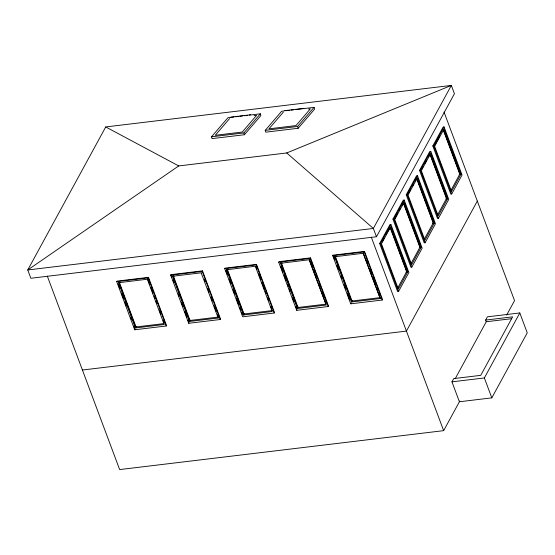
<?xml version="1.0" encoding="UTF-8"?>
<svg xmlns="http://www.w3.org/2000/svg" width="555" height="555" viewBox="0 0 555 555"><rect width="100%" height="100%" fill="white"/><g stroke="black" fill="none" stroke-linecap="round" stroke-linejoin="round"><path stroke-width="0.83" d="M135.434 327.956L135.58 326.999L118.825 282.204L118.534 282.745L135.434 327.956L164.238 324.502L147.332 279.214L118.534 282.745M217.484 314.657L218.379 317.058L218.24 318.015L189.435 321.47L189.574 320.512L172.827 275.717M297.438 308.497L297.577 307.539L280.83 262.737L280.532 263.278L297.438 308.497L326.243 305.035L309.336 259.823M351.579 301.053L380.383 297.591L380.244 298.548L351.44 302.01L351.579 301.053L334.832 256.25M105.728 126.942L27.75 269.966L30.851 278.263L376.463 236.749L454.441 93.719L451.34 85.421L105.728 126.942L178.717 165.931L286.72 152.958L451.34 85.421L373.355 228.452L376.463 236.749M116.716 281.662L117.008 281.121L148.511 277.333L166.5 325.452L166.209 325.993L134.705 329.781L116.716 281.662L148.213 277.875L148.511 277.333M147.332 279.283L147.63 278.742L149.718 284.34M134.705 329.781L135.004 329.24M170.718 275.176L171.009 274.635L202.513 270.847L220.501 318.965L220.21 319.507L188.707 323.294L170.718 275.176L202.214 271.388L202.513 270.847M188.707 323.294L189.005 322.753L188.103 320.346M224.72 268.689L225.011 268.148L256.514 264.36L274.503 312.479L274.212 313.02L242.708 316.808L224.72 268.689L256.216 264.901L256.514 264.36M226.53 269.772L226.828 269.231L243.888 314.858L243.437 314.983L226.53 269.772L255.335 266.233L272.241 311.522L243.437 314.983L243.576 314.026L272.38 310.564M278.721 262.196L279.012 261.655L310.516 257.874L328.504 305.992L328.213 306.533L296.71 310.321L278.721 262.196L310.217 258.415L310.516 257.874M296.71 310.321L297.008 309.773M332.723 255.709L333.014 255.168L364.517 251.387L382.506 299.506L382.215 300.047L350.711 303.828L332.723 255.709L364.219 251.928L364.517 251.387M363.629 252.796L363.338 253.337L380.244 298.548M379.648 243.492L389.985 224.532L390.887 224.421L408.875 272.54L398.539 291.5L397.637 291.611L379.648 243.492L380.55 243.381L390.887 224.421M392.94 219.114L403.277 200.154L404.179 200.043L422.168 248.161L411.831 267.122L410.929 267.232L392.94 219.114L393.842 219.003L404.179 200.043M406.232 194.736L416.569 175.769L417.471 175.664L435.46 223.783L425.123 242.743L424.221 242.854L406.232 194.736L407.134 194.625L417.471 175.664M419.524 170.35L429.861 151.39L430.763 151.286L448.752 199.405L438.415 218.365L437.513 218.469L419.524 170.35L420.426 170.246L430.763 151.286M432.817 145.972L443.154 127.012L444.055 126.901L462.044 175.019L451.708 193.986L450.806 194.09L432.817 145.972L433.719 145.868L444.055 126.901M382.055 241.876L384.046 238.227M386.037 234.578L386.828 233.114M387.626 231.657L389.617 228.001M394.154 219.69L397.338 213.848M399.329 210.192L400.12 208.736M402.111 205.086L402.909 203.623M408.237 193.848L410.631 189.47M412.622 185.814L413.413 184.357M415.404 180.701L416.201 179.244M421.529 169.469L423.125 166.549M424.714 163.628L426.309 160.707M428.696 156.323L429.494 154.866M434.822 145.091L436.813 141.435M437.611 139.978L439.602 136.329M350.711 303.828L351.01 303.287M397.852 287.726L406.76 271.388L407.814 271.693L398.358 289.03L381.458 243.818L390.907 226.482L407.814 271.693M411.144 263.341L420.052 247.01L421.106 247.315L411.65 264.652L394.751 219.433L404.2 202.096L421.106 247.315L420.364 247.835L403.603 203.005M424.436 238.962L433.344 222.631L434.398 222.937L424.943 240.273L408.043 195.055L417.492 177.718L434.398 222.937L433.656 223.457L416.888 178.627M437.728 214.584L446.636 198.246L447.691 198.558L438.235 215.895L421.335 170.676L430.784 153.34L447.691 198.558L446.942 199.078L430.18 154.248M451.021 190.205L459.928 173.868L460.983 174.173L451.527 191.51L434.627 146.298L444.076 128.961L460.983 174.173M477.321 201.07L406.427 331.099L82.417 370.025M485.632 320.082L487.408 316.836L519.806 312.944L527.25 332.854L491.806 397.866L459.401 401.758L451.957 381.847L453.733 378.6L480.734 375.353L512.633 316.843L485.632 320.082L486.249 321.747L455.183 378.739M47.314 276.133L119.644 469.579L443.646 430.652L459.817 401.001M506.666 315.074L514.54 300.63L444.028 112.041M491.806 397.866L484.362 377.955L519.806 312.944M201.188 272.921L218.24 318.015M309.19 259.948L325.931 304.133L297.577 307.539M363.192 253.462L379.932 297.647L379.627 297.431M249.257 115.149L260.344 113.817L260.857 115.627L244.429 134.733L212.024 138.625L211.51 136.814L227.945 117.709L233.912 116.987M229.617 118.576L215.236 135.295L242.237 132.048L256.618 115.329L254.086 115.634M211.51 136.814L243.909 132.916L260.344 113.817M304.688 108.489L314.061 107.358L314.581 109.175L298.146 128.281L265.748 132.173L265.228 130.356L281.662 111.25L284.222 110.944M283.334 112.124L268.96 128.836L295.961 125.596L310.335 108.877L308.649 109.078M265.228 130.356L297.633 126.464L314.061 107.358M178.717 165.931L27.75 269.966L373.355 228.452L286.72 152.958M136.627 326.624L136.024 326.95L119.429 282.564L120.185 282.655M190.629 320.138L190.025 320.464L173.431 276.078L174.187 276.168M459.179 174.464L459.776 174.138L443.181 129.752M445.887 198.843L446.484 198.517L429.889 154.13M244.623 313.651L244.027 313.97L227.432 269.591L228.188 269.675M432.595 223.221L433.198 222.902L416.597 178.516M298.625 307.158L298.028 307.484L281.434 263.098L282.19 263.188M419.302 247.606L419.906 247.28L403.305 202.894M352.626 300.671L352.03 300.997L335.435 256.611L336.191 256.701M406.01 271.985L406.614 271.659L390.012 227.273M230.727 117.154L250.527 114.781M284.444 110.702L304.244 108.322M235.618 116.786L238.178 116.481M239.878 116.272L242.438 115.967M244.144 115.759L247.551 115.35M285.929 110.743L289.335 110.334M291.042 110.126L293.602 109.821M295.309 109.612L302.981 108.69M201.333 272.796L172.529 276.258L189.435 321.47M280.532 263.278L309.336 259.747M363.338 253.26L334.533 256.792L351.44 302.01M135.58 326.999L163.926 323.6L163.628 323.378M189.574 320.512L218.379 317.058M486.249 321.747L511.564 318.702M451.957 381.847L484.362 377.955M443.473 129.87L460.234 174.7M433.719 145.868L451.708 193.986M420.426 170.246L438.415 218.365M407.134 194.625L425.123 242.743M393.842 219.003L411.831 267.122M390.311 227.39L407.072 272.221M380.55 243.381L398.539 291.5M371.323 237.207L443.646 430.652M364.219 251.928L382.215 300.047M366.321 259.99L367.819 263.993M369.616 268.793L371.711 274.392M372.904 277.59L375.596 284.791M376.789 287.99L377.691 290.39M378.586 292.79L379.481 295.191M333.014 255.168L334.512 259.178M336.913 265.595L338.411 269.605M340.812 276.022L341.714 278.43M344.107 284.847L345.612 288.857M347.409 293.664L349.504 299.277M310.217 258.415L328.213 306.533M310.231 260.878L312.319 266.483M313.519 269.681L314.414 272.082M315.316 274.482L316.211 276.883M318.605 283.279L320.096 287.282M321.893 292.083L323.988 297.681M325.181 300.879L326.083 303.28M280.816 266.469L282.911 272.082M284.111 275.294L286.214 280.906M287.414 284.111L288.309 286.519M289.21 288.926L290.112 291.333M292.506 297.744L294.004 301.753M295.808 306.568L296.703 308.975M256.216 264.901L274.212 313.02M255.931 266.567L256.826 268.967M258.623 273.768L260.711 279.366M261.911 282.564L264.603 289.765M265.2 291.368L266.095 293.768M267.593 297.764L268.488 300.165M270.882 306.568L271.784 308.969M225.913 270.549L227.411 274.558M229.208 279.373L230.713 283.383M233.107 289.8L234.605 293.81M236.409 298.618L238.504 304.237M239.704 307.442L240.606 309.85M241.508 312.257L242.403 314.657M202.214 271.388L220.21 319.507M204.323 279.456L205.218 281.857M207.612 288.253L209.103 292.256M210.9 297.057L212.399 301.053M214.188 305.854L216.283 311.452M171.009 274.635L171.911 277.035M173.111 280.247L174.013 282.655M178.21 293.879L179.105 296.287M181.506 302.704L183.004 306.714M184.808 311.522L186.903 317.134M148.213 277.875L166.209 325.993M150.918 287.546L153.013 293.144M154.207 296.342L155.102 298.743M156.004 301.143L156.898 303.543M159.292 309.94L160.79 313.943M163.184 320.339L164.079 322.739M118.208 284.326L119.707 288.336M121.51 293.151L123.605 298.763M124.806 301.969L126.304 305.978M130.501 317.21L131.403 319.618M133.804 326.028L134.698 328.435M297.633 126.464L298.146 128.281M243.909 132.916L244.429 134.733"/></g></svg>
